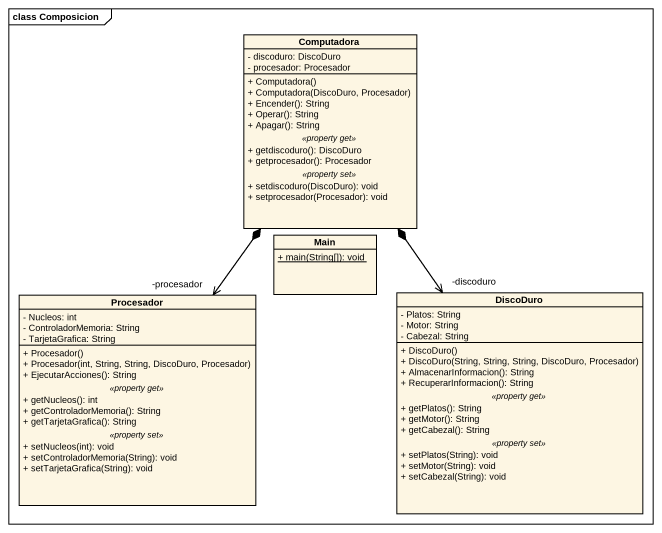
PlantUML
@startuml
mainframe class Composicion
hide circle
hide empty members
skinparam classAttributeIconSize 0
class Computadora {
  - discoduro: DiscoDuro
  - procesador: Procesador
  --
  + Computadora()
  + Computadora(DiscoDuro, Procesador)
  + Encender(): String
  + Operar(): String
  + Apagar(): String
  .. <<property get>> ..
  + getdiscoduro(): DiscoDuro
  + getprocesador(): Procesador
  .. <<property set>> ..
  + setdiscoduro(DiscoDuro): void
  + setprocesador(Procesador): void
}
class Main {
  {static} + main(String[]): void
}
class Procesador {
  - Nucleos: int
  - ControladorMemoria: String
  - TarjetaGrafica: String
  --
  + Procesador()
  + Procesador(int, String, String, DiscoDuro, Procesador)
  + EjecutarAcciones(): String
  .. <<property get>> ..
  + getNucleos(): int
  + getControladorMemoria(): String
  + getTarjetaGrafica(): String
  .. <<property set>> ..
  + setNucleos(int): void
  + setControladorMemoria(String): void
  + setTarjetaGrafica(String): void
}
class DiscoDuro {
  - Platos: String
  - Motor: String
  - Cabezal: String
  --
  + DiscoDuro()
  + DiscoDuro(String, String, String, DiscoDuro, Procesador)
  + AlmacenarInformacion(): String
  + RecuperarInformacion(): String
  .. <<property get>> ..
  + getPlatos(): String
  + getMotor(): String
  + getCabezal(): String
  .. <<property set>> ..
  + setPlatos(String): void
  + setMotor(String): void
  + setCabezal(String): void
}
Computadora --> "-procesador" Procesador
Computadora --> "-discoduro" DiscoDuro
Procesador -up-* Computadora
DiscoDuro -up-* Computadora
@enduml
